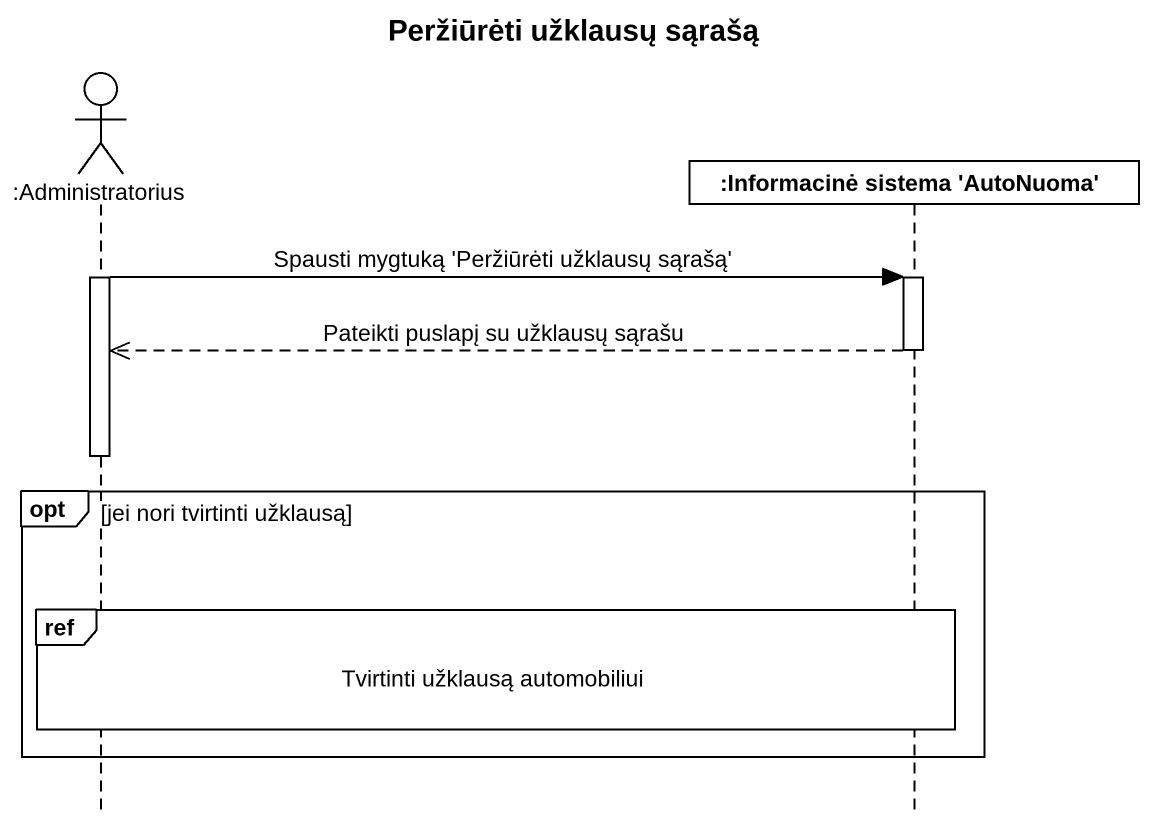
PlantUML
@startuml
title Peržiūrėti užklausų sąrašą
hide footbox
actor ":Administratorius" as Administratorius
participant ":Informacinė sistema 'AutoNuoma'" as Informacinė_sistema

activate Administratorius
Administratorius -> Informacinė_sistema : Spausti mygtuką 'Peržiūrėti užklausų sąrašą'
activate Informacinė_sistema
Informacinė_sistema -->> Administratorius : Pateikti puslapį su užklausų sąrašu
deactivate Informacinė_sistema
deactivate Administratorius
opt jei nori tvirtinti užklausą
  ref over Administratorius, Informacinė_sistema : Tvirtinti užklausą automobiliui
end
@enduml
